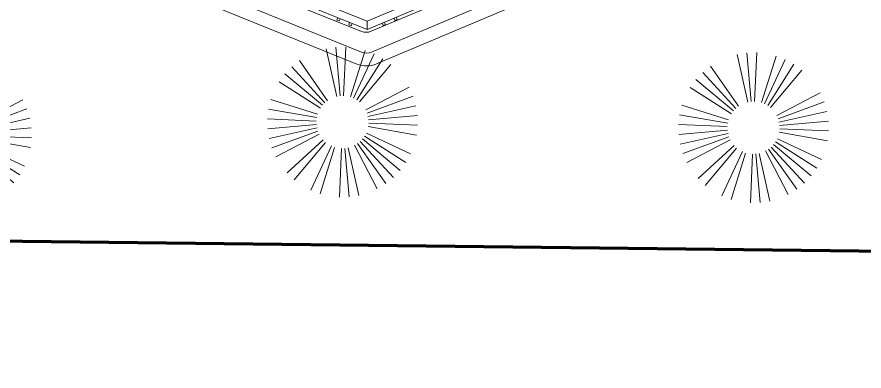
# Model space of a CAD drawing. Header units: millimetres. Extents: x 111 to 1506, y 14 to 566.
# Drawn here: x 224.55 to 227.852, y 128.409 to 129.789 of the extents above; entities that cross this region are included whole.
import ezdxf

# ---------------------------------------------------------------- set-up
doc = ezdxf.new("R2010")
doc.units = ezdxf.units.MM
for name, color, linetype, lineweight in [('G', 254, 'Continuous', 5), ('PALMERAS114', 114, 'Continuous', 5), ('PLUMA 0.05', 240, 'Continuous', 5)]:
    doc.layers.add(name, color=color, linetype=linetype, lineweight=lineweight)
doc.styles.add('ATTR', font='romans.shx', dxfattribs={"width": 0.8, "height": 2.52})

# ---------------------------------------------------------------- blocks, each defined once
blk = doc.blocks.new('EVG7')
for p, q in [((-9.21, 18.3), (-24.14, 54.35)), ((-6.59, 19.1), (-16.71, 56.87)), ((-3.91, 19.67), (-9.01, 58.4)), ((1.55, 19.67), (6.65, 58.4)), ((4.23, 19.1), (14.35, 56.87)), ((6.85, 18.3), (21.78, 54.35)), ((-11.62, 16.99), (-31.18, 50.87)), ((9.26, 16.99), (28.82, 50.87)), ((-16, 13.74), (-43.6, 41.34)), ((-13.82, 15.38), (-37.7, 46.51)), ((-17.84, 11.7), (-48.78, 35.44)), ((15.48, 11.7), (46.42, 35.44)), ((17.04, 9.43), (50.78, 28.91)), ((-20.59, 6.96), (-56.61, 21.87)), ((18.24, 6.96), (54.25, 21.87)), ((-21.61, 4.39), (-59.13, 14.44)), ((19.8, 1.68), (58.31, 6.74)), ((-22.19, -1.09), (-61.18, -1.09)), ((-22.16, -3.85), (-60.66, -8.92)), ((19.25, -6.56), (56.78, -16.62)), ((19.8, -3.85), (58.31, -8.92)), ((19.83, -1.09), (58.82, -1.09)), ((-20.59, -9.13), (-56.61, -24.05)), ((-19.4, -11.61), (-53.14, -31.09)), ((-17.84, -13.87), (-48.78, -37.61)), ((-13.82, -17.56), (-37.7, -48.69)), ((-11.62, -19.17), (-31.18, -53.05)), ((9.26, -19.17), (28.82, -53.05)), ((11.46, -17.56), (35.35, -48.69)), ((13.64, -15.91), (41.25, -43.51)), ((15.48, -13.87), (46.42, -37.61)), ((-9.21, -20.47), (-24.14, -56.52)), ((-6.59, -21.27), (-16.71, -59.04)), ((-3.91, -21.84), (-9.01, -60.57)), ((-1.18, -22.12), (-1.18, -61.09)), ((4.23, -21.27), (14.35, -59.04)), ((6.85, -20.47), (21.78, -56.52))]:
    blk.add_line(p, q)
at = {"style": 'ATTR', "width": 0.8, "flags": 9}
blk.add_attdef('ESTCODE', (0, 0), '', height=0.7, dxfattribs=at)
blk = doc.blocks.new('ala')
at = {"layer": 'PLUMA 0.05', "color": 25}
for p, q in [((1563.8079, 60.9717), (1562.979, 61.8007)), ((1563.7329, 60.9407), (1562.9479, 61.7257)), ((1563.7331, 60.9231), (1563.3687, 61.2875)), ((1563.7031, 60.9107), (1563.3475, 61.2663)), ((1563.6457, 61.0105), (1563.6525, 61.0174)), ((1563.6525, 61.0174), (1563.6596, 61.0103)), ((1563.6596, 61.0103), (1563.6528, 61.0035)), ((1563.6813, 60.975), (1563.6881, 60.9818)), ((1563.6881, 60.9818), (1563.6951, 60.9748)), ((1563.6951, 60.9748), (1563.6883, 60.9679)), ((1563.7031, 60.9107), (1563.7331, 60.9231)), ((1563.7331, 60.9231), (1563.7331, 60.4078)), ((1563.8225, 60.9364), (1563.8225, 59.8792)), ((1563.7031, 60.9107), (1563.7031, 60.4078)), ((1563.7475, 60.9053), (1563.7475, 59.9103)), ((1563.7428, 60.8598), (1563.7331, 60.8598)), ((1563.7428, 60.8498), (1563.7428, 60.8598)), ((1563.7331, 60.8498), (1563.7428, 60.8498)), ((1563.7428, 60.8095), (1563.7331, 60.8095)), ((1563.7331, 60.7995), (1563.7428, 60.7995)), ((1563.7428, 60.7995), (1563.7428, 60.8095))]:
    blk.add_line(p, q, dxfattribs=at)
blk.add_lwpolyline([(1563.8725, 60.9364), (1563.8725, 59.8792, -0.198912), (1563.8432, 59.8085), (1563.0143, 58.9796, -0.198912), (1562.9436, 58.9503), (1561.8865, 58.9503, -0.198912), (1561.8157, 58.9796), (1560.9868, 59.8085, -0.198912), (1560.9575, 59.8792), (1560.9575, 60.9364, -0.198912), (1560.9868, 61.0071), (1561.8157, 61.836, -0.198912), (1561.8865, 61.8653), (1562.9436, 61.8653, -0.198912), (1563.0143, 61.836), (1563.8432, 61.0071, -0.198912)], format="xyb", close=True, dxfattribs=at)
for centre in [(1563.7725, 60.9364), (1563.6975, 60.9053)]:
    blk.add_arc(centre, 0.05, 0, 45, dxfattribs=at)

msp = doc.modelspace()

# ---------------------------------------------------------------- hatches: boundary and pattern name
at = {"layer": 'G', "lineweight": 100, "ltscale": 1000}
h = msp.add_hatch(dxfattribs=at)
h.set_pattern_fill('AR-HBONE', color=256, scale=0.046, angle=-22.08523, style=0)
h.set_pattern_definition([(22.914772, (797.12783, 1599.99595), (0.097837146, 0.241122153), [0.552, -0.184]), (112.914772, (797.29731, 1600.0676), (0.097837146, 0.241122153), [0.552, -0.184])])
edge = h.paths.add_edge_path()
edge.add_line((235.50294, 146.48372), (237.44709, 145.9959))
edge.add_line((237.44709, 145.9959), (222.91738, 100.98918))
edge.add_line((222.91738, 100.98918), (220.93875, 101.37021))
edge.add_line((220.93875, 101.37021), (235.50409, 146.48343))

# ---------------------------------------------------------------- linework, layer by layer
at = {"lineweight": 100, "ltscale": 1000}
msp.add_line((223.90571, 128.92257), (229.95585, 128.85366), dxfattribs=at)

# ---------------------------------------------------------------- block references
at = {"color": 251, "lineweight": 100, "rotation": 247.9147716791316}
msp.add_blockref('ala', (757.40244, 1601.64085), dxfattribs=at)
at = {"layer": 'PALMERAS114', "extrusion": (0, 0, -1), "xscale": -0.004880888891868356, "yscale": 0.004880888891718753, "zscale": -0.004880888891868356, "rotation": 294.9205878507973}
for p in [(-225.81643, 129.38669), (-227.41843, 129.36481), (-224.31126, 129.33787)]:
    msp.add_blockref('EVG7', p, dxfattribs=at)

doc.saveas('drawing.dxf')
